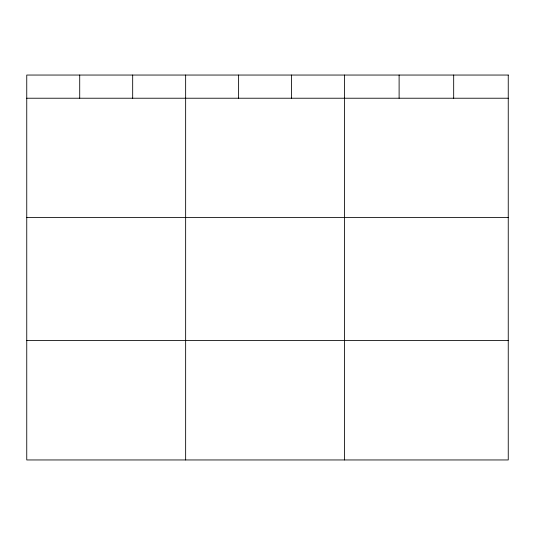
<?xml version="1.0" encoding="UTF-8"?>
<svg xmlns="http://www.w3.org/2000/svg" width="535" height="535" viewBox="0 0 535 535"><rect width="100%" height="100%" fill="white"/><g stroke="black" fill="none" stroke-linecap="round" stroke-linejoin="round"><path stroke-width="0.8" d="M26.75 98.226L508.25 98.226M26.75 217.598L508.25 217.598M26.75 340.581L508.25 340.581M453.68 75.047L453.68 98.226M399.11 75.047L399.11 98.226M344.54 75.047L344.54 459.953M291.575 75.047L291.575 98.226M238.61 75.047L238.61 98.226M185.645 75.047L185.645 459.953M132.68 75.047L132.68 98.226M79.715 75.047L79.715 98.226M508.25 75.047L26.75 75.047L26.75 459.953L508.25 459.953L508.25 75.047"/></g></svg>
